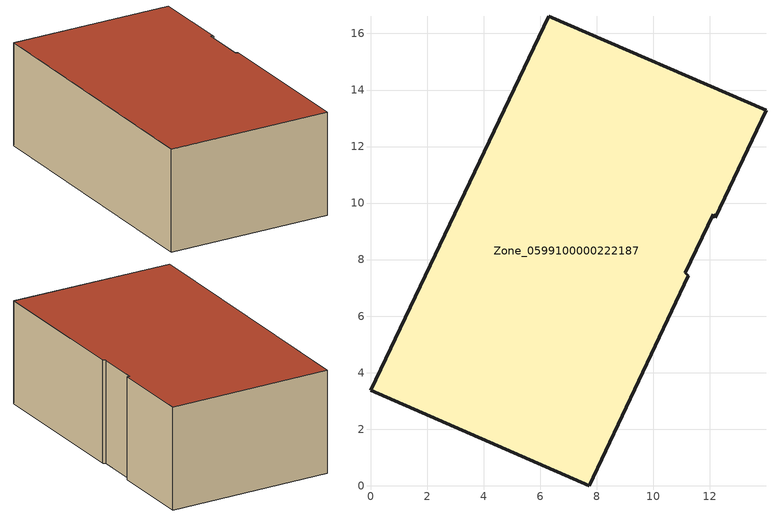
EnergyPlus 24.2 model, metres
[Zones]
Zone_0599100000222187
 floor ground (C_G): 6.31,16.61 13.99,13.29 12.2,9.47 12.13,9.61 11.14,7.53 11.23,7.42 7.74,0 0,3.37 z0
 wall outside (C_F): 13.99,13.29 6.31,16.61 0,3.37 7.74,0 11.23,7.42 11.14,7.53 12.13,9.61 12.2,9.47 13.99,13.29 z0:5.15
 roof outside (C_R): 7.74,0 11.23,7.42 11.14,7.53 12.13,9.61 12.2,9.47 13.99,13.29 6.31,16.61 0,3.37 z5.15
[BUILDING]
Pand.0599100000222187: North Axis=0; Terrain=City; Loads Convergence Tolerance Value=0.04; Temperature Convergence Tolerance Value=0.4; Solar Distribution=FullExterior; Maximum Number of Warmup Days=25; Minimum Number of Warmup Days=1
[Site:Location]
Rotterdam.The.Hague.AP_ZH_NLD Design_Conditions: Latitude=51.96; Longitude=4.45; Time Zone=1; Elevation=-4.5
[SITE:GROUNDTEMPERATURE:BUILDINGSURFACE]
18, 18, 18, 18, 18, 18, 18, 18, 18, 18, 18, 18
[MATERIAL] Thermal Absorptance=0.9; Solar Absorptance=0.7; Visible Absorptance=0.7
Name | Roughness | Thickness | Conductivity | Density | Specific Heat
G.D.1965 | MediumSmooth | 0.15 | 1 | 540 | 1210
F.D.1965 | Rough | 0.3 | 0.857143 | 1920 | 840
R.D.1965 | MediumRough | 0.2 | 0.08 | 1500 | 1000
[CONSTRUCTION]
C_G: G.D.1965
C_F: F.D.1965
C_R: R.D.1965
[ZONE]
Zone_0599100000222187: Type=1; Multiplier=1; Ceiling Height=Autocalculate; Volume=Autocalculate; Floor Area=autocalculate; Part of Total Floor Area=Yes
[ZONEINFILTRATION:DESIGNFLOWRATE]
Infil_Zone_0599100000222187: Zone or ZoneList or Space or SpaceList=Zone_0599100000222187; Schedule=AlwaysOn; Design Flow Rate Calculation Method=Flow/Area; Flow Rate per Floor Area=0.0042; Constant Term Coefficient=1; Temperature Term Coefficient=0; Velocity Term Coefficient=0; Velocity Squared Term Coefficient=0
[HVACTEMPLATE:ZONE:IDEALLOADSAIRSYSTEM]
Zone_0599100000222187: Maximum Heating Supply Air Temperature=50; Minimum Cooling Supply Air Temperature=13; Maximum Heating Supply Air Humidity Ratio=0.0156; Minimum Cooling Supply Air Humidity Ratio=0.0077; Heating Limit=NoLimit; Cooling Limit=NoLimit; Dehumidification Control Type=ConstantSensibleHeatRatio; Cooling Sensible Heat Ratio=0.7; Dehumidification Setpoint=60; Humidification Control Type=None; Humidification Setpoint=30; Outdoor Air Method=None; Outdoor Air Flow Rate per Person=0.00944; Outdoor Air Flow Rate per Zone Floor Area=0; Outdoor Air Flow Rate per Zone=0; Demand Controlled Ventilation Type=None; Outdoor Air Economizer Type=NoEconomizer; Heat Recovery Type=None; Sensible Heat Recovery Effectiveness=0.7; Latent Heat Recovery Effectiveness=0.65
[ZONECONTROL:THERMOSTAT]
ThermostatControl_Zone_0599100000222187: Zone or ZoneList=Zone_0599100000222187; Control Type Schedule=DualSetpointControlType; Control 1=Thermostat_Zone_0599100000222187; Temperature Difference Between Cutout And Setpoint=0
[THERMOSTATSETPOINT:DUALSETPOINT]
Thermostat_Zone_0599100000222187: Heating Setpoint Temperature Schedule=HeatingSetpoint_Zone_0599100000222187; Cooling Setpoint Temperature Schedule=CoolingSetpoint_Zone_0599100000222187
[SCHEDULE:COMPACT]
HeatingSetpoint_Zone_0599100000222187: Through: 12/31, For: AllDays, Until: 24:00, 21
CoolingSetpoint_Zone_0599100000222187: Through: 12/31, For: AllDays, Until: 24:00, 24
DualSetpointControlType: Through: 12/31, For: AllDays, Until: 24:00, 4
AlwaysOn: Through: 12/31, For: AllDays, Until: 24:00, 1
